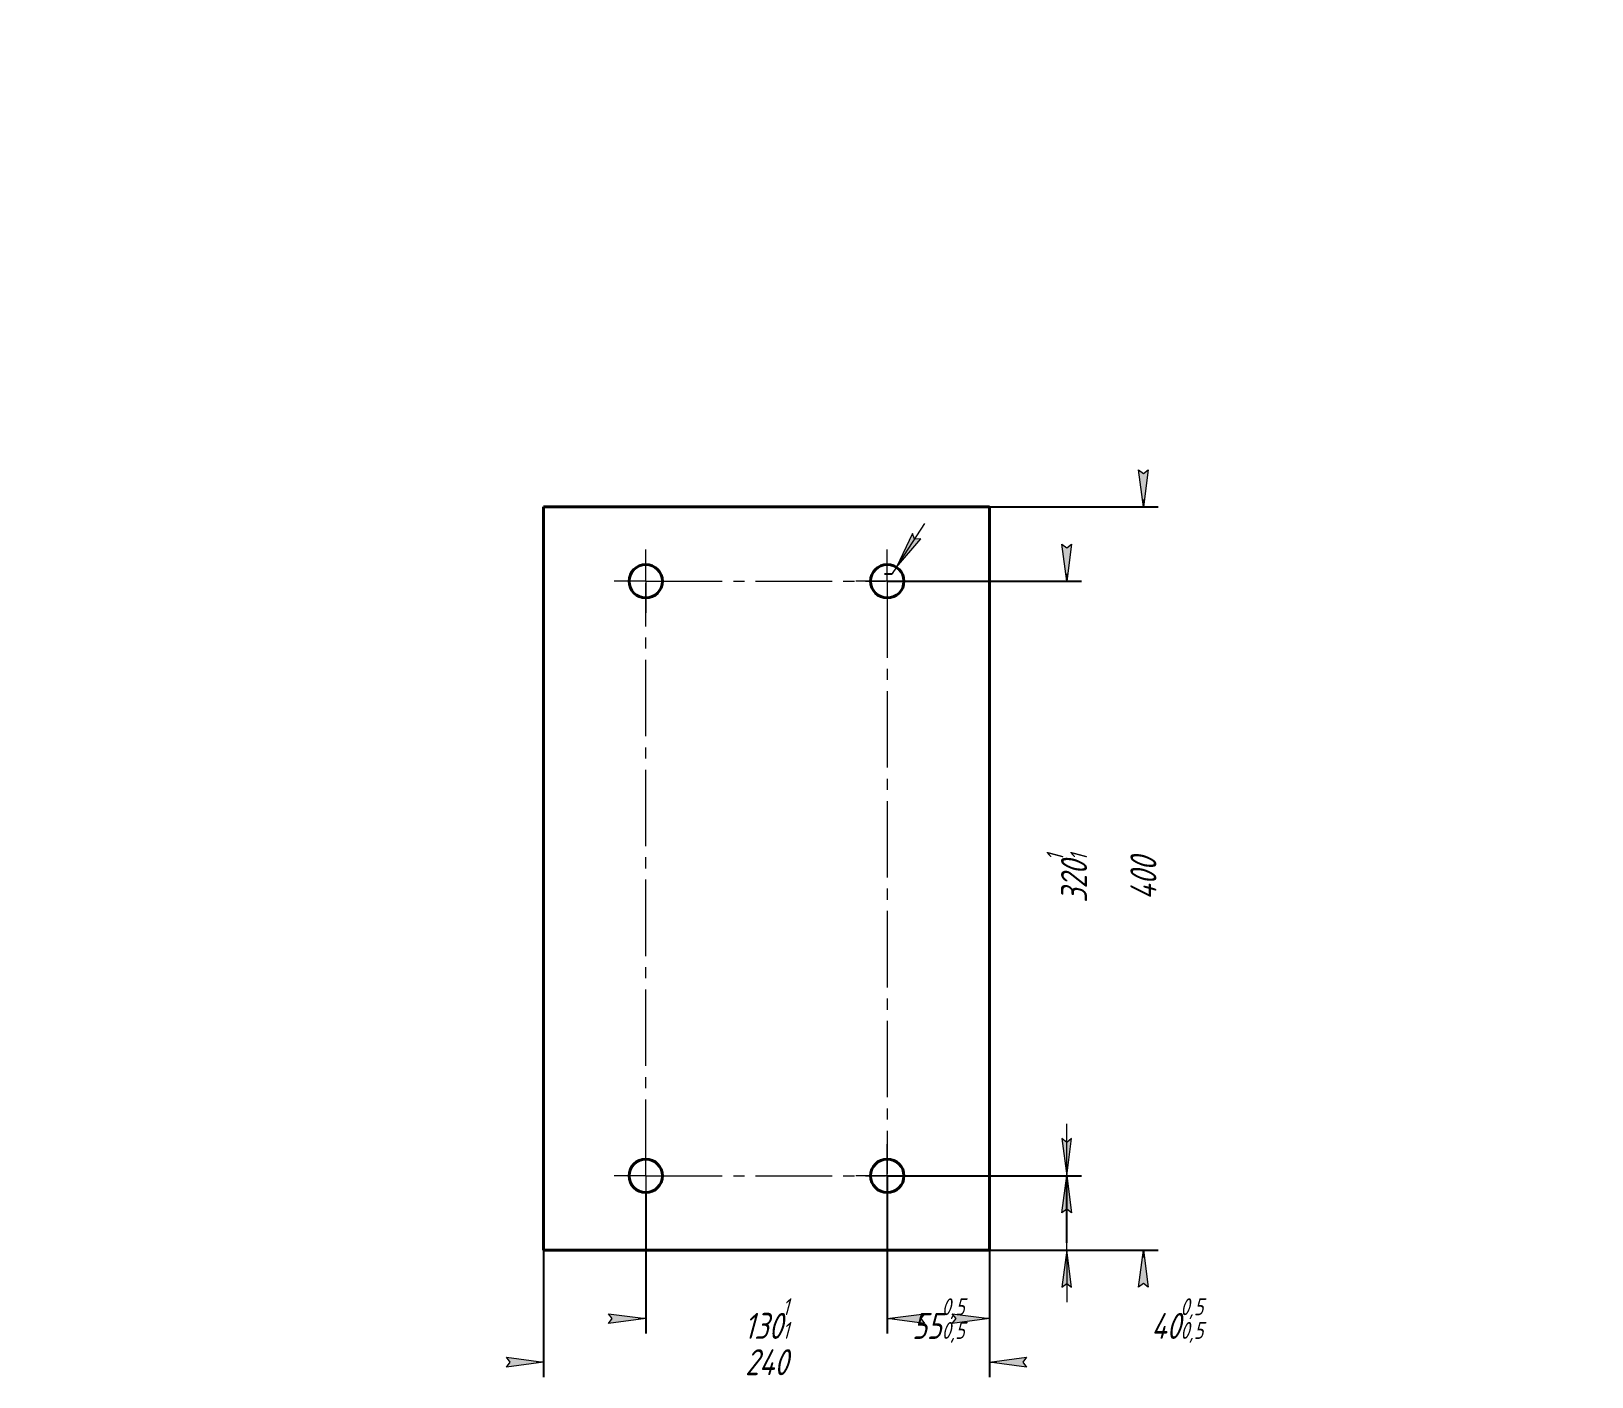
# Model space of a CAD drawing. Header units: millimetres. Extents: x 0 to 210, y 0 to 297.
# Drawn here: x 0 to 210, y 116 to 297 of the extents above; entities that cross this region are included whole.
import ezdxf

# ---------------------------------------------------------------- set-up
doc = ezdxf.new("R2010")
doc.units = ezdxf.units.MM
for name, pattern in [('K5LT_AXLED', [14.78612232208252, 10.28612232208252, -1.5, 1.5, -1.5]), ('K5LT_BASIC', [0]), ('K5LT_THIN', [0])]:
    doc.linetypes.add(name, pattern=pattern)
doc.layers.add('Системный слой', color=7, linetype='Continuous')
doc.styles.add('KDIMTEXTSTYLE', font='GOST_AU.SHX', dxfattribs={"width": 0.96, "oblique": 15, "height": 5})
doc.dimstyles.new('KDIMSTYLE (0.25)', dxfattribs={"dimtxt": 5, "dimasz": 1, "dimexe": 2, "dimexo": 0.0625, "dimgap": 1, "dimtad": 1, "dimlfac": 4, "dimtxsty": 'KDIMTEXTSTYLE', "dimsah": 1, "dimcen": 0.09, "dimdle": 1, "dimadec": 0, "dimazin": 0, "dimtfac": 0.667, "dimtmove": 0, "dimatfit": 3, "dimfxl": 1, "dimtvp": 1, "dimtolj": 1, "dimtzin": 0, "dimarcsym": 0})

# ---------------------------------------------------------------- blocks, each defined once
blk = doc.blocks.new('KDIMARROW_01')
at = {"layer": 'Системный слой'}
blk.add_hatch(color=0, dxfattribs=at).paths.add_polyline_path([(0, 0), (-5, 0.658262491226197), (-4.5, 5.51091059616309e-16), (-5, -0.6582624912261956)])
at = {"layer": 'Системный слой', "color": 0, "linetype": 'K5LT_THIN', "lineweight": 18}
for p, q in [((-4.5, 5.51091059616309e-16), (-5, 0.658262491226197)), ((-5, 0.658262491226197), (0, 0)), ((0, 0), (-5, -0.6582624912261956)), ((-5, -0.6582624912261956), (-4.5, 5.51091059616309e-16)), ((0, 0), (-1, 0))]:
    blk.add_line(p, q, dxfattribs=at)
blk = doc.blocks.new('U0')
at = {"layer": 'Системный слой', "color": 30, "linetype": 'K5LT_AXLED', "lineweight": 18, "true_color": 0xff8000}
for q in [(115.1968013758466, 147.25), (110.9468013758466, 143), (119.4468013758466, 143), (115.1968013758466, 138.75)]:
    blk.add_line((115.1968013758466, 143), q, dxfattribs=at)
blk = doc.blocks.new('U1')
at = {"layer": 'Системный слой', "color": 30, "linetype": 'K5LT_AXLED', "lineweight": 18, "true_color": 0xff8000}
for q in [(82.69680137584663, 222.75), (78.44680137584663, 143), (114.9468013758466, 143), (82.69680137584663, 138.75)]:
    blk.add_line((82.69680137584663, 143), q, dxfattribs=at)
blk = doc.blocks.new('U2')
at = {"layer": 'Системный слой', "color": 30, "linetype": 'K5LT_AXLED', "lineweight": 18, "true_color": 0xff8000}
for q in [(115.1968013758466, 227.25), (110.9468013758466, 223), (119.4468013758466, 223), (115.1968013758468, 143.25)]:
    blk.add_line((115.1968013758466, 223), q, dxfattribs=at)
blk = doc.blocks.new('U3')
at = {"layer": 'Системный слой', "color": 30, "linetype": 'K5LT_AXLED', "lineweight": 18, "true_color": 0xff8000}
for q in [(82.69680137584662, 227.25), (78.44680137584663, 223), (114.9468013758466, 223.0000000000001), (82.69680137584665, 218.75)]:
    blk.add_line((82.69680137584663, 223), q, dxfattribs=at)
blk = doc.blocks.new('KDIMARROW_02')
at = {"layer": 'Системный слой'}
blk.add_hatch(color=0, dxfattribs=at).paths.add_polyline_path([(4.5, -5.51091059616309e-16), (5, 0.6582624912261956), (0, 0), (5, -0.658262491226197)])
at = {"layer": 'Системный слой', "color": 0, "linetype": 'K5LT_THIN', "lineweight": 18}
for p, q in [((0, 0), (-1, 0)), ((5, 0.6582624912261956), (0, 0)), ((0, 0), (5, -0.658262491226197)), ((0, 0), (7, -8.572527594031472e-16)), ((4.5, -5.51091059616309e-16), (5, 0.6582624912261956)), ((5, -0.658262491226197), (4.5, -5.51091059616309e-16))]:
    blk.add_line(p, q, dxfattribs=at)

msp = doc.modelspace()

# ---------------------------------------------------------------- linework, layer by layer
at = {"layer": 'Системный слой', "color": 150, "linetype": 'K5LT_BASIC', "lineweight": 40, "true_color": 0x0080ff}
for p, q in [((68.94680137584663, 133), (68.94680137584663, 233)), ((68.94680137584663, 233), (128.9468013758466, 233)), ((128.9468013758466, 233), (128.9468013758466, 133)), ((128.9468013758466, 133), (68.94680137584663, 133))]:
    msp.add_line(p, q, dxfattribs=at)
for centre in [(82.69680137584663, 223), (115.1968013758466, 223), (82.69680137584663, 143), (115.1968013758466, 143)]:
    msp.add_circle(centre, 2.25, dxfattribs=at)

# ---------------------------------------------------------------- block references
at = {"layer": 'Системный слой'}
for name in ['U3', 'U2', 'U1', 'U0']:
    msp.add_blockref(name, (0, 0), dxfattribs=at)

# ---------------------------------------------------------------- dimensions: what is measured, and where the dimension line sits
at = {"layer": 'Системный слой', "color": 7}
msp.add_diameter_dim_2p(p1=(113.9724743802632, 221.1122703032781), p2=(116.4211283714301, 224.8877296967219), dimstyle='KDIMSTYLE (0.25)', override={"dimtih": 1, "dimtoh": 1, "dimpost": '\\H3.5;\\W0.965;\\Q15;∅<>\\X\\H3.5;\\W0.965;\\Q15;\\Q15;4 отв.', "dimblk1": 'KDIMARROW_02', "dimblk2": 'KDIMARROW_02', "dimclrt": 7, "dimtmove": 1, "dimatfit": 2, "dimtolj": 1}, dxfattribs=at).render()
for base, p1, p2, location, override in [((149.6630039816336, 133), (128.9468013758466, 233), (128.9468013758466, 133), (149.6630039816336, 183), {"dimexo": 0, "dimpost": '\\H3.5;\\W0.965;\\Q15;<>', "dimblk1": 'KDIMARROW_01', "dimblk2": 'KDIMARROW_01', "dimse1": 0, "dimse2": 0, "dimclrt": 7, "dimtolj": 1}), ((139.3496702188937, 143), (115.1968013758466, 223), (115.1968013758466, 143), (139.3496702188937, 183), {"dimexo": 0, "dimpost": '\\H3.5;\\W0.965;\\Q15;<>\\H0.65x;\\S1^1;\\H1.5x;\\H3.5;\\W0.965;\\Q15;\\Q15;', "dimblk1": 'KDIMARROW_01', "dimblk2": 'KDIMARROW_01', "dimse1": 0, "dimse2": 0, "dimclrt": 7, "dimtolj": 1}), ((139.3496702188937, 143), (128.9468013758466, 133), (115.1968013758466, 143), (154.2205217267584, 123.7889370240524), {"dimexo": 0, "dimtoh": 1, "dimpost": '\\H3.5;\\W0.965;\\Q15;<>\\H0.65x;\\S0,5^0,5;\\H1.5x;', "dimblk1": 'KDIMARROW_02', "dimblk2": 'KDIMARROW_02', "dimse1": 0, "dimse2": 0, "dimclrt": 7, "dimtmove": 1, "dimtolj": 1})]:
    msp.add_linear_dim(base=base, p1=p1, p2=p2, angle=90, location=location, dimstyle='KDIMSTYLE (0.25)', override=override, dxfattribs=at).render()
for base, p1, p2, location, override in [((128.9468013758466, 123.7889370240524), (115.1968013758466, 143), (128.9468013758466, 133), (122.0718013758466, 123.7889370240524), {"dimexo": 0, "dimpost": '\\H3.5;\\W0.965;\\Q15;<>\\H0.65x;\\S0,5^0,5;\\H1.5x;', "dimblk1": 'KDIMARROW_01', "dimblk2": 'KDIMARROW_01', "dimse1": 0, "dimse2": 0, "dimclrt": 7, "dimtolj": 1}), ((82.69680137584663, 123.7889370240524), (115.1968013758466, 140.75), (82.69680137584663, 140.75), (98.94680137584663, 123.7889370240524), {"dimexo": 0, "dimpost": '\\H3.5;\\W0.965;\\Q15;<>\\H0.65x;\\S1^1;\\H1.5x;', "dimblk1": 'KDIMARROW_01', "dimblk2": 'KDIMARROW_01', "dimse1": 0, "dimse2": 0, "dimclrt": 7, "dimtolj": 1}), ((68.94680137584663, 117.9246522699776), (128.9468013758466, 133), (68.94680137584663, 133), (98.94680137584663, 117.9246522699776), {"dimexo": 0, "dimpost": '\\H3.5;\\W0.965;\\Q15;<>', "dimblk1": 'KDIMARROW_01', "dimblk2": 'KDIMARROW_01', "dimse1": 0, "dimse2": 0, "dimclrt": 7, "dimtolj": 1})]:
    msp.add_linear_dim(base=base, p1=p1, p2=p2, location=location, dimstyle='KDIMSTYLE (0.25)', override=override, dxfattribs=at).render()

doc.saveas('drawing.dxf')
